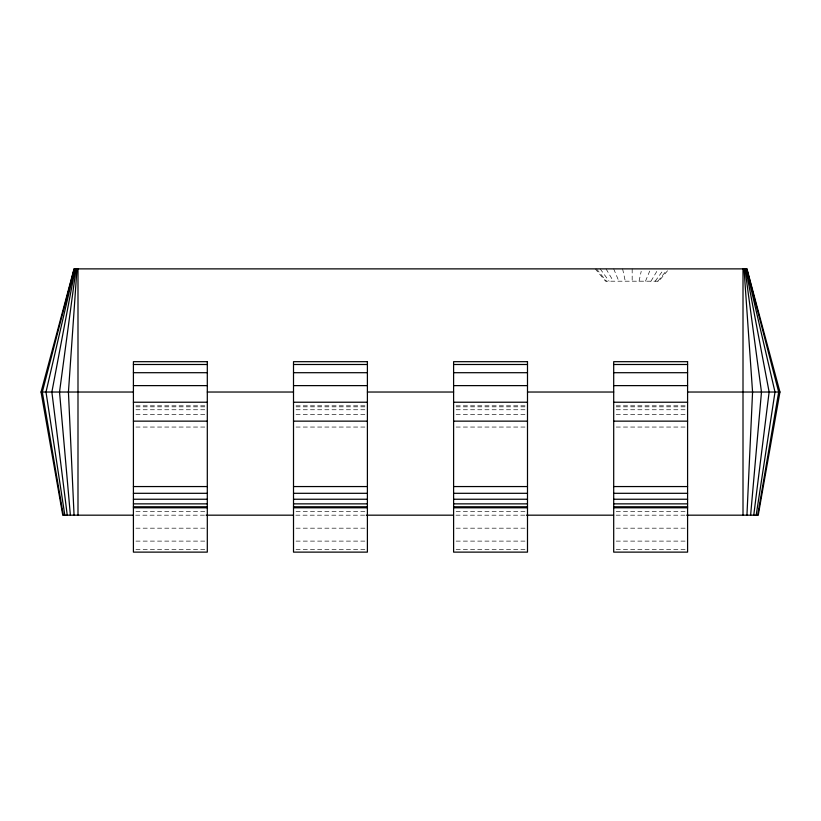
<?xml version="1.0" encoding="UTF-8"?>
<svg xmlns="http://www.w3.org/2000/svg" width="821" height="821" viewBox="0 0 821 821"><rect width="100%" height="100%" fill="white"/><g stroke="black" fill="none" stroke-linecap="round" stroke-linejoin="round"><path stroke-width="0.62" stroke-dasharray="4.11 3.08" d="M639.056 281.193L641.201 271.341M645.48 281.193L649.698 271.115M650.991 281.193L657.077 270.93M655.22 281.193L662.67 270.93M657.878 281.193L666.324 270.776M667.524 270.776L658.781 281.193L605.559 281.193L595.225 268.878M135.958 405.82L206.03 405.82M296.053 405.82L366.125 405.82M456.148 405.82L526.22 405.82M616.243 405.82L686.315 405.82M135.958 406.826L206.03 406.826M296.053 406.826L366.125 406.826M456.148 406.826L526.22 406.826M616.243 406.826L686.315 406.826M135.958 409.751L206.03 409.751M296.053 409.751L366.125 409.751M456.148 409.751L526.22 409.751M616.243 409.751L686.315 409.751M135.958 414.369L206.03 414.369M296.053 414.369L366.125 414.369M456.148 414.369L526.22 414.369M616.243 414.369L686.315 414.369M135.958 427.053L206.03 427.053M296.053 427.053L366.125 427.053M456.148 427.053L526.22 427.053M616.243 427.053L686.315 427.053M135.958 511.586L206.03 511.586M296.053 511.586L366.125 511.586M456.148 511.586L526.22 511.586M616.243 511.586L686.315 511.586M135.65 515.178L204.85 515.178M295.817 515.178L365.017 515.178M455.983 515.178L525.183 515.178M616.15 515.178L685.35 515.178M135.958 528.18L206.03 528.18M296.053 528.18L366.125 528.18M456.148 528.18L526.22 528.18M616.243 528.18L686.315 528.18M135.958 541.111L206.03 541.111M296.053 541.111L366.125 541.111M456.148 541.111L526.22 541.111M616.243 541.111L686.315 541.111M135.958 549.311L206.03 549.311M296.053 549.311L366.125 549.311M456.148 549.311L526.22 549.311M616.243 549.311L687.588 549.311M596.487 268.878L606.462 281.193M600.172 268.878L609.12 281.193M606.042 268.878L613.349 281.193M613.698 268.878L618.86 281.193M622.605 268.878L625.284 281.193M632.17 268.878L632.17 281.193"/><path stroke-width="1.23" d="M746.946 515.178L752.57 392.028L744.031 268.878M76.969 268.878L68.43 392.028L74.054 515.178M750.62 515.178L761.478 392.028L744.975 268.878M753.77 515.178L769.133 392.028L745.796 268.878M76.025 268.878L59.523 392.028L70.38 515.178M756.192 515.178L775.003 392.028L746.422 268.878M757.711 515.178L778.688 392.028L746.812 268.878M133.094 515.178L62.765 515.178L41.05 392.028L74.044 268.878L746.956 268.878L779.95 392.028L758.235 515.178L686.623 515.178M75.204 268.878L51.867 392.028L67.23 515.178M74.578 268.878L45.997 392.028L64.808 515.178M74.188 268.878L42.312 392.028L63.289 515.178M133.413 364.493L207.303 364.493M293.508 364.493L367.398 364.493M453.603 364.493L527.493 364.493M613.698 364.493L687.588 364.493M133.413 372.703L207.303 372.703M293.508 372.703L367.398 372.703M453.603 372.703L527.493 372.703M613.698 372.703L687.588 372.703M133.413 385.624L207.303 385.624M293.508 385.624L367.398 385.624M453.603 385.624L527.493 385.624M613.698 385.624L687.588 385.624M41.05 392.028L133.413 392.028M207.303 392.028L293.508 392.028M367.398 392.028L453.603 392.028M527.493 392.028L613.698 392.028M687.588 392.028L779.95 392.028M133.413 402.228L207.303 402.228M293.508 402.228L367.398 402.228M453.603 402.228L527.493 402.228M613.698 402.228L687.588 402.228M133.413 421.142L207.303 421.142M293.508 421.142L367.398 421.142M453.603 421.142L527.493 421.142M613.698 421.142L687.588 421.142M133.413 486.555L207.303 486.555M293.508 486.555L367.398 486.555M453.603 486.555L527.493 486.555M613.698 486.555L687.588 486.555M133.413 493.308L207.303 493.308M293.508 493.308L367.398 493.308M453.603 493.308L527.493 493.308M613.698 493.308L687.588 493.308M133.413 499.24L207.303 499.24M293.508 499.24L367.398 499.24M453.603 499.24L527.493 499.24M613.698 499.24L687.588 499.24M133.413 503.858L207.303 503.858M293.508 503.858L367.398 503.858M453.603 503.858L527.493 503.858M613.698 503.858L687.588 503.858M133.413 506.783L207.303 506.783M293.508 506.783L367.398 506.783M453.603 506.783L527.493 506.783M613.698 506.783L687.588 506.783M133.413 507.789L207.303 507.789M293.508 507.789L367.398 507.789M453.603 507.789L527.493 507.789M613.698 507.789L687.588 507.789M206.133 515.178L293.261 515.178M366.289 515.178L453.428 515.178M526.456 515.178L613.595 515.178M743.005 268.878L743.005 515.178M77.995 268.878L77.995 515.178M207.303 361.681L133.413 361.681L133.413 552.123L207.303 552.123L207.303 361.681M367.398 361.681L293.508 361.681L293.508 552.123L367.398 552.123L367.398 361.681M527.493 361.681L453.603 361.681L453.603 552.123L527.493 552.123L527.493 361.681M687.588 361.681L613.698 361.681L613.698 552.123L687.588 552.123L687.588 361.681"/></g></svg>
